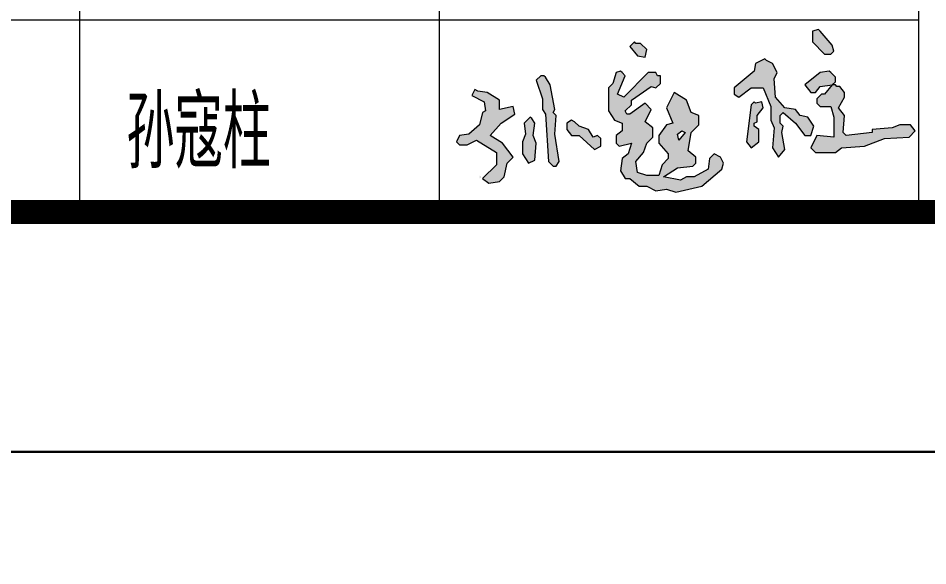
# Model space of a CAD drawing. Header units: millimetres. Extents: x 1442233 to 1526333, y -21810 to 275190.
# Drawn here: x 1511075 to 1514871, y 215315 to 217599 of the extents above; entities that cross this region are included whole.
import ezdxf

# ---------------------------------------------------------------- set-up
doc = ezdxf.new("R2010")
doc.units = ezdxf.units.MM
doc.header["$LTSCALE"] = 1500
doc.layers.add('1', color=7, linetype='Continuous')
doc.layers.add('PUB_TITLE', color=4, linetype='Continuous')
doc.layers.add('PUB_TEXT', color=7, linetype='Continuous', lineweight=15)
doc.styles.get("Standard").update_dxf_attribs({"font": 'TSSDENG', "width": 0.75, "bigfont": 'TSSDCHN'})

# ---------------------------------------------------------------- blocks, each defined once
blk = doc.blocks.new('1234')
at = {"layer": 'PUB_TEXT'}
for points in [[(1897421.7, 781148.3), (1897415.3, 781154.7), (1897389.7, 781148.3), (1897389.7, 781103.5), (1897440.9, 781052.3), (1897466.5, 781052.3), (1897479.3, 781065.1), (1897472.9, 781090.7)], [(1896653.7, 781097.1), (1896647.3, 781103.5), (1896628.1, 781084.3), (1896660.1, 781045.9), (1896692.1, 781039.5), (1896698.5, 781071.5), (1896672.9, 781097.1)], [(1897197.7, 781026.7), (1897191.3, 781033.1), (1897152.9, 781013.9), (1897146.5, 780981.9), (1897063.3, 780911.5), (1897063.3, 780885.9), (1897082.5, 780873.1), (1897133.7, 780911.5), (1897184.9, 780911.5), (1897216.9, 780834.7), (1897216.9, 780777.1), (1897229.7, 780745.1), (1897223.3, 780661.9), (1897248.9, 780623.5), (1897274.5, 780655.5), (1897261.7, 780725.9), (1897268.1, 780751.5), (1897255.3, 780764.3), (1897255.3, 780796.3), (1897268.1, 780809.1), (1897319.3, 780764.3), (1897357.7, 780713.1), (1897383.3, 780713.1), (1897396.1, 780751.5), (1897370.5, 780789.9), (1897338.5, 780796.3), (1897319.3, 780821.9), (1897274.5, 780828.3), (1897236.1, 780873.1), (1897229.7, 780949.9), (1897242.5, 780975.5), (1897223.3, 781013.9)], [(1897466.5, 780975.5), (1897460.1, 780981.9), (1897421.7, 780975.5), (1897357.7, 780924.3), (1897383.3, 780892.3), (1897402.5, 780892.3), (1897421.7, 780917.9), (1897472.9, 780924.3), (1897485.7, 780937.1), (1897485.7, 780956.3)], [(1896276.1, 780956.3), (1896269.7, 780962.7), (1896256.9, 780962.7), (1896237.7, 780943.5), (1896263.3, 780866.7), (1896263.3, 780821.9), (1896276.1, 780802.7), (1896288.9, 780604.3), (1896308.1, 780585.1), (1896320.9, 780585.1), (1896333.7, 780604.3), (1896314.5, 780719.5), (1896320.9, 780796.3), (1896308.1, 780809.1), (1896314.5, 780821.9), (1896295.3, 780924.3)], [(1897492.1, 780917.9), (1897485.7, 780924.3), (1897472.9, 780924.3), (1897440.9, 780885.9), (1897428.1, 780885.9), (1897408.9, 780866.7), (1897408.9, 780847.5), (1897421.7, 780834.7), (1897466.5, 780834.7), (1897479.3, 780789.9), (1897479.3, 780706.7), (1897408.9, 780713.1), (1897383.3, 780661.9), (1897402.5, 780642.7), (1897485.7, 780642.7), (1897511.3, 780661.9), (1897607.3, 780668.3), (1897690.5, 780700.3), (1897792.9, 780706.7), (1897818.5, 780732.3), (1897799.3, 780757.9), (1897754.5, 780757.9), (1897722.5, 780745.1), (1897639.3, 780738.7), (1897639.3, 780725.9), (1897530.5, 780713.1), (1897517.7, 780725.9), (1897524.1, 780796.3), (1897498.5, 780828.3), (1897524.1, 780873.1), (1897524.1, 780892.3), (1897504.9, 780917.9)], [(1896218.5, 780783.5), (1896212.1, 780789.9), (1896186.5, 780764.3), (1896192.9, 780719.5), (1896180.1, 780687.5), (1896180.1, 780636.3), (1896205.7, 780597.9), (1896231.3, 780610.7), (1896237.7, 780681.1), (1896224.9, 780713.1), (1896231.3, 780764.3)], [(1896397.7, 780770.7), (1896384.9, 780777.1), (1896365.7, 780764.3), (1896365.7, 780738.7), (1896384.9, 780713.1), (1896416.9, 780713.1), (1896480.9, 780655.5), (1896506.5, 780668.3), (1896506.5, 780700.3), (1896493.7, 780713.1), (1896474.5, 780706.7), (1896455.3, 780738.7), (1896416.9, 780751.5)]]:
    blk.add_hatch(color=256, dxfattribs=at).paths.add_polyline_path(points)
h = blk.add_hatch(color=256, dxfattribs=at)
h.paths.add_polyline_path([(1896845.7, 780732.3), (1896858.5, 780725.9), (1896832.9, 780693.9), (1896826.5, 780719.5)], flags=16)
h.paths.add_polyline_path([(1896596.1, 780975.5), (1896589.7, 780981.9), (1896570.5, 780975.5), (1896557.7, 780930.7), (1896538.5, 780911.5), (1896538.5, 780815.5), (1896564.1, 780777.1), (1896596.1, 780764.3), (1896596.1, 780732.3), (1896570.5, 780713.1), (1896570.5, 780681.1), (1896583.3, 780668.3), (1896634.5, 780681.1), (1896621.7, 780636.3), (1896596.1, 780617.1), (1896589.7, 780565.9), (1896608.9, 780533.9), (1896628.1, 780533.9), (1896666.5, 780501.9), (1896698.5, 780501.9), (1896736.9, 780482.7), (1896781.7, 780489.1), (1896820.1, 780476.3), (1896928.9, 780501.9), (1897012.1, 780572.3), (1897018.5, 780597.9), (1897005.7, 780623.5), (1896980.1, 780636.3), (1896960.9, 780617.1), (1896954.5, 780572.3), (1896896.9, 780540.3), (1896864.9, 780540.3), (1896839.3, 780527.5), (1896768.9, 780540.3), (1896826.5, 780578.7), (1896890.5, 780585.1), (1896903.3, 780597.9), (1896903.3, 780623.5), (1896871.3, 780649.1), (1896884.1, 780725.9), (1896916.1, 780757.9), (1896916.1, 780796.3), (1896884.1, 780809.1), (1896864.9, 780860.3), (1896813.7, 780892.3), (1896781.7, 780828.3), (1896807.3, 780764.3), (1896781.7, 780757.9), (1896749.7, 780713.1), (1896749.7, 780681.1), (1896788.1, 780636.3), (1896788.1, 780617.1), (1896762.5, 780591.5), (1896749.7, 780546.7), (1896698.5, 780546.7), (1896660.1, 780559.5), (1896653.7, 780604.3), (1896685.7, 780642.7), (1896698.5, 780681.1), (1896724.1, 780706.7), (1896724.1, 780745.1), (1896692.1, 780770.7), (1896717.7, 780821.9), (1896692.1, 780847.5), (1896628.1, 780802.7), (1896615.3, 780802.7), (1896608.9, 780815.5), (1896634.5, 780841.1), (1896634.5, 780860.3), (1896717.7, 780917.9), (1896736.9, 780911.5), (1896756.1, 780930.7), (1896756.1, 780962.7), (1896743.3, 780962.7), (1896736.9, 780975.5), (1896704.9, 780975.5), (1896602.5, 780873.1), (1896576.9, 780885.9), (1896608.9, 780962.7)])
h = blk.add_hatch(color=256, dxfattribs=at)
h.paths.add_polyline_path([(1896007.3, 780540.3), (1896000.9, 780546.7), (1896000.9, 780533.9)], flags=16)
h.paths.add_polyline_path([(1895994.5, 780898.7), (1895981.7, 780905.1), (1895968.9, 780879.5), (1896020.1, 780853.9), (1896026.5, 780815.5), (1896013.7, 780809.1), (1896000.9, 780757.9), (1895956.1, 780719.5), (1895917.7, 780713.1), (1895904.9, 780687.5), (1895917.7, 780674.7), (1895949.7, 780674.7), (1895988.1, 780693.9), (1896071.3, 780642.7), (1896071.3, 780591.5), (1896013.7, 780533.9), (1896039.3, 780514.7), (1896084.1, 780521.1), (1896103.3, 780540.3), (1896116.1, 780597.9), (1896141.7, 780623.5), (1896096.9, 780681.1), (1896045.7, 780713.1), (1896090.5, 780764.3), (1896148.1, 780802.7), (1896141.7, 780834.7), (1896084.1, 780821.9), (1896084.1, 780860.3), (1896032.9, 780892.3)])
blk.add_hatch(color=256, dxfattribs=at).paths.add_polyline_path([(1897152.9, 780847.5), (1897146.5, 780853.9), (1897133.7, 780841.1), (1897114.5, 780687.5), (1897133.7, 780661.9), (1897165.7, 780687.5), (1897165.7, 780738.7), (1897146.5, 780751.5), (1897146.5, 780764.3), (1897159.3, 780770.7), (1897159.3, 780796.3), (1897184.9, 780828.3), (1897178.5, 780853.9)], flags=17)
for p, q in [((1897833.7, 780393.6), (1897833.7, 783593.6)), ((1894333.7, 780393.6), (1894333.7, 782793.6)), ((1895833.7, 780393.6), (1895833.7, 782793.6)), ((1897833.7, 781193.6), (1887333.7, 781193.6))]:
    blk.add_line(p, q, dxfattribs=at)
at = {"layer": 'PUB_TEXT', "elevation": 80839020.8}
for points in [[(1897421.7, 781148.3), (1897415.3, 781154.7), (1897389.7, 781148.3), (1897389.7, 781103.5), (1897440.9, 781052.3), (1897466.5, 781052.3), (1897479.3, 781065.1), (1897472.9, 781090.7), (1897421.7, 781148.3)], [(1896653.7, 781097.1), (1896647.3, 781103.5), (1896628.1, 781084.3), (1896660.1, 781045.9), (1896692.1, 781039.5), (1896698.5, 781071.5), (1896672.9, 781097.1), (1896653.7, 781097.1)], [(1897197.7, 781026.7), (1897191.3, 781033.1), (1897152.9, 781013.9), (1897146.5, 780981.9), (1897063.3, 780911.5), (1897063.3, 780885.9), (1897082.5, 780873.1), (1897133.7, 780911.5), (1897184.9, 780911.5), (1897216.9, 780834.7), (1897216.9, 780777.1), (1897229.7, 780745.1), (1897223.3, 780661.9), (1897248.9, 780623.5), (1897274.5, 780655.5), (1897261.7, 780725.9), (1897268.1, 780751.5), (1897255.3, 780764.3), (1897255.3, 780796.3), (1897268.1, 780809.1), (1897319.3, 780764.3), (1897357.7, 780713.1), (1897383.3, 780713.1), (1897396.1, 780751.5), (1897370.5, 780789.9), (1897338.5, 780796.3), (1897319.3, 780821.9), (1897274.5, 780828.3), (1897236.1, 780873.1), (1897229.7, 780949.9), (1897242.5, 780975.5), (1897223.3, 781013.9), (1897197.7, 781026.7)], [(1896596.1, 780975.5), (1896589.7, 780981.9), (1896570.5, 780975.5), (1896557.7, 780930.7), (1896538.5, 780911.5), (1896538.5, 780815.5), (1896564.1, 780777.1), (1896596.1, 780764.3), (1896596.1, 780732.3), (1896570.5, 780713.1), (1896570.5, 780681.1), (1896583.3, 780668.3), (1896634.5, 780681.1), (1896621.7, 780636.3), (1896596.1, 780617.1), (1896589.7, 780565.9), (1896608.9, 780533.9), (1896628.1, 780533.9), (1896666.5, 780501.9), (1896698.5, 780501.9), (1896736.9, 780482.7), (1896781.7, 780489.1), (1896820.1, 780476.3), (1896928.9, 780501.9), (1897012.1, 780572.3), (1897018.5, 780597.9), (1897005.7, 780623.5), (1896980.1, 780636.3), (1896960.9, 780617.1), (1896954.5, 780572.3), (1896896.9, 780540.3), (1896864.9, 780540.3), (1896839.3, 780527.5), (1896768.9, 780540.3), (1896826.5, 780578.7), (1896890.5, 780585.1), (1896903.3, 780597.9), (1896903.3, 780623.5), (1896871.3, 780649.1), (1896884.1, 780725.9), (1896916.1, 780757.9), (1896916.1, 780796.3), (1896884.1, 780809.1), (1896864.9, 780860.3), (1896813.7, 780892.3), (1896781.7, 780828.3), (1896807.3, 780764.3), (1896781.7, 780757.9), (1896749.7, 780713.1), (1896749.7, 780681.1), (1896788.1, 780636.3), (1896788.1, 780617.1), (1896762.5, 780591.5), (1896749.7, 780546.7), (1896698.5, 780546.7), (1896660.1, 780559.5), (1896653.7, 780604.3), (1896685.7, 780642.7), (1896698.5, 780681.1), (1896724.1, 780706.7), (1896724.1, 780745.1), (1896692.1, 780770.7), (1896717.7, 780821.9), (1896692.1, 780847.5), (1896628.1, 780802.7), (1896615.3, 780802.7), (1896608.9, 780815.5), (1896634.5, 780841.1), (1896634.5, 780860.3), (1896717.7, 780917.9), (1896736.9, 780911.5), (1896756.1, 780930.7), (1896756.1, 780962.7), (1896743.3, 780962.7), (1896736.9, 780975.5), (1896704.9, 780975.5), (1896602.5, 780873.1), (1896576.9, 780885.9), (1896608.9, 780962.7), (1896596.1, 780975.5)], [(1897466.5, 780975.5), (1897460.1, 780981.9), (1897421.7, 780975.5), (1897357.7, 780924.3), (1897383.3, 780892.3), (1897402.5, 780892.3), (1897421.7, 780917.9), (1897472.9, 780924.3), (1897485.7, 780937.1), (1897485.7, 780956.3), (1897466.5, 780975.5)], [(1896276.1, 780956.3), (1896269.7, 780962.7), (1896256.9, 780962.7), (1896237.7, 780943.5), (1896263.3, 780866.7), (1896263.3, 780821.9), (1896276.1, 780802.7), (1896288.9, 780604.3), (1896308.1, 780585.1), (1896320.9, 780585.1), (1896333.7, 780604.3), (1896314.5, 780719.5), (1896320.9, 780796.3), (1896308.1, 780809.1), (1896314.5, 780821.9), (1896295.3, 780924.3), (1896276.1, 780956.3)], [(1895994.5, 780898.7), (1895981.7, 780905.1), (1895968.9, 780879.5), (1896020.1, 780853.9), (1896026.5, 780815.5), (1896013.7, 780809.1), (1896000.9, 780757.9), (1895956.1, 780719.5), (1895917.7, 780713.1), (1895904.9, 780687.5), (1895917.7, 780674.7), (1895949.7, 780674.7), (1895988.1, 780693.9), (1896071.3, 780642.7), (1896071.3, 780591.5), (1896013.7, 780533.9), (1896039.3, 780514.7), (1896084.1, 780521.1), (1896103.3, 780540.3), (1896116.1, 780597.9), (1896141.7, 780623.5), (1896096.9, 780681.1), (1896045.7, 780713.1), (1896090.5, 780764.3), (1896148.1, 780802.7), (1896141.7, 780834.7), (1896084.1, 780821.9), (1896084.1, 780860.3), (1896032.9, 780892.3), (1895994.5, 780898.7)], [(1897492.1, 780917.9), (1897485.7, 780924.3), (1897472.9, 780924.3), (1897440.9, 780885.9), (1897428.1, 780885.9), (1897408.9, 780866.7), (1897408.9, 780847.5), (1897421.7, 780834.7), (1897466.5, 780834.7), (1897479.3, 780789.9), (1897479.3, 780706.7), (1897408.9, 780713.1), (1897383.3, 780661.9), (1897402.5, 780642.7), (1897485.7, 780642.7), (1897511.3, 780661.9), (1897607.3, 780668.3), (1897690.5, 780700.3), (1897792.9, 780706.7), (1897818.5, 780732.3), (1897799.3, 780757.9), (1897754.5, 780757.9), (1897722.5, 780745.1), (1897639.3, 780738.7), (1897639.3, 780725.9), (1897530.5, 780713.1), (1897517.7, 780725.9), (1897524.1, 780796.3), (1897498.5, 780828.3), (1897524.1, 780873.1), (1897524.1, 780892.3), (1897504.9, 780917.9), (1897492.1, 780917.9)], [(1897152.9, 780847.5), (1897146.5, 780853.9), (1897133.7, 780841.1), (1897114.5, 780687.5), (1897133.7, 780661.9), (1897165.7, 780687.5), (1897165.7, 780738.7), (1897146.5, 780751.5), (1897146.5, 780764.3), (1897159.3, 780770.7), (1897159.3, 780796.3), (1897184.9, 780828.3), (1897178.5, 780853.9), (1897152.9, 780847.5)], [(1896218.5, 780783.5), (1896212.1, 780789.9), (1896186.5, 780764.3), (1896192.9, 780719.5), (1896180.1, 780687.5), (1896180.1, 780636.3), (1896205.7, 780597.9), (1896231.3, 780610.7), (1896237.7, 780681.1), (1896224.9, 780713.1), (1896231.3, 780764.3), (1896218.5, 780783.5)], [(1896397.7, 780770.7), (1896384.9, 780777.1), (1896365.7, 780764.3), (1896365.7, 780738.7), (1896384.9, 780713.1), (1896416.9, 780713.1), (1896480.9, 780655.5), (1896506.5, 780668.3), (1896506.5, 780700.3), (1896493.7, 780713.1), (1896474.5, 780706.7), (1896455.3, 780738.7), (1896416.9, 780751.5), (1896397.7, 780770.7)], [(1896845.7, 780732.3), (1896858.5, 780725.9), (1896832.9, 780693.9), (1896826.5, 780719.5), (1896845.7, 780732.3)]]:
    blk.add_lwpolyline(points, dxfattribs=at)
at = {"layer": 'PUB_TITLE'}
blk.add_lwpolyline([(1825233.7, 779393.6), (1909333.7, 779393.6), (1909333.7, 838793.6), (1825233.7, 838793.6)], close=True, dxfattribs=at)
at = {"layer": 'PUB_TITLE', "const_width": 100}
blk.add_lwpolyline([(1827733.7, 780393.6), (1908333.7, 780393.6), (1908333.7, 837793.6), (1827733.7, 837793.6)], close=True, dxfattribs=at)
at = {"layer": 'PUB_TEXT', "width": 0.7}
blk.add_text('孙寇柱', height=302.27, dxfattribs=at).set_placement((1894527.5, 780575.7))

msp = doc.modelspace()

# ---------------------------------------------------------------- block references
at = {"layer": '1'}
for p in [(-383000.8, -563603.9), (-383000.8, -623003.9)]:
    msp.add_blockref('1234', p, dxfattribs=at)

doc.saveas('drawing.dxf')
